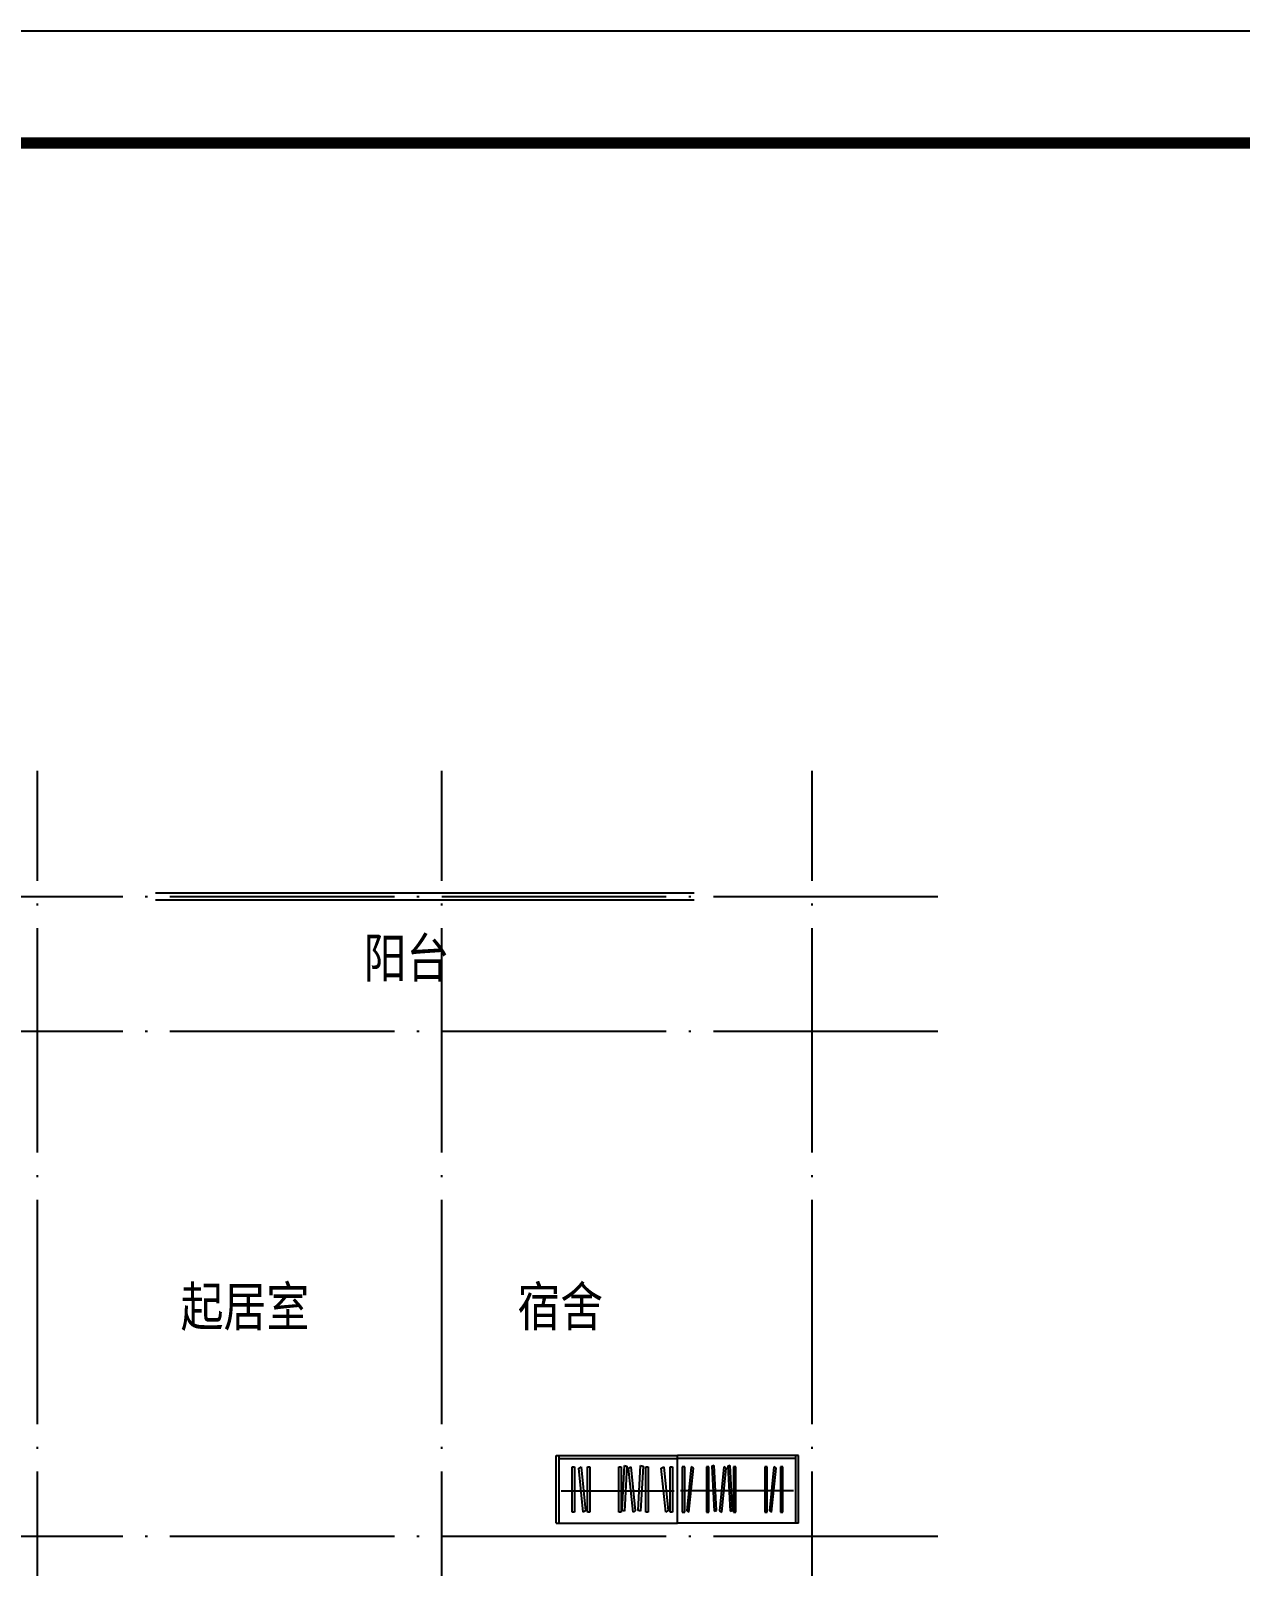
# Model space of a CAD drawing. Extents: x -695846 to 822170, y -413475 to 397179.
# Drawn here: x 373275 to 384047, y 295921 to 309602 of the extents above; entities that cross this region are included whole.
import ezdxf

# ---------------------------------------------------------------- set-up
doc = ezdxf.new("R2010")
doc.units = 0
doc.header["$LTSCALE"] = 1000
doc.header["$MEASUREMENT"] = 0
doc.linetypes.add('DOTE', pattern=[2.42, 2, -0.2, 0.02, -0.2])
for name, color, linetype in [('A-平面阳台、护栏', 163, 'Continuous'), ('DOTE', 1, 'DOTE'), ('LVTRY', 6, 'Continuous'), ('PUB_TEXT', 7, 'Continuous'), ('T-图框-175', 175, 'Continuous')]:
    doc.layers.add(name, color=color, linetype=linetype)
doc.styles.add('-黑体', font='simhei.ttf', dxfattribs={"width": 0.8})

# ---------------------------------------------------------------- blocks, each defined once
blk = doc.blocks.new('A$C5FC3334E')
at = {"layer": 'LVTRY', "color": 250}
for p, q in [((0, 1080), (0, 0)), ((0, 1080), (600, 1080)), ((0, 1054), (600, 1054)), ((288, 1034), (288, 29)), ((576, 1054), (576, 0)), ((600, 1080), (600, 0)), ((97, 938), (500, 938)), ((97, 917), (97, 938)), ((500, 917), (97, 917)), ((97, 839), (489, 879)), ((108, 819), (97, 839)), ((500, 858), (108, 819)), ((489, 879), (500, 858)), ((500, 938), (500, 917)), ((97, 801), (500, 801)), ((97, 780), (97, 801)), ((500, 780), (97, 780)), ((500, 801), (500, 780)), ((97, 522), (500, 522)), ((97, 501), (97, 522)), ((500, 501), (97, 501)), ((97, 395), (489, 435)), ((106, 471), (111, 491)), ((506, 450), (106, 471)), ((500, 414), (108, 375)), ((111, 491), (512, 471)), ((489, 435), (500, 414)), ((500, 522), (500, 501)), ((512, 471), (506, 450)), ((108, 375), (97, 395)), ((97, 280), (500, 280)), ((97, 259), (97, 280)), ((106, 327), (111, 348)), ((506, 306), (106, 327)), ((111, 348), (512, 327)), ((500, 280), (500, 259)), ((512, 327), (506, 306)), ((500, 259), (97, 259)), ((97, 103), (489, 143)), ((489, 143), (500, 122)), ((0, 0), (600, 0)), ((108, 83), (97, 103)), ((97, 65), (500, 65)), ((97, 44), (97, 65)), ((500, 44), (97, 44)), ((500, 122), (108, 83)), ((500, 65), (500, 44))]:
    blk.add_line(p, q, dxfattribs=at)

msp = doc.modelspace()

# ---------------------------------------------------------------- linework, layer by layer
at = {"layer": 'A-平面阳台、护栏'}
for p, q in [((379185, 301917), (374385, 301917)), ((379185, 301857), (374385, 301857))]:
    msp.add_line(p, q, dxfattribs=at)
at = {"layer": 'DOTE'}
for p, q in [((373335, 282667), (373335, 303007)), ((376935, 282667), (376935, 303007)), ((380235, 282667), (380235, 303007)), ((381355, 301887), (343715, 301887)), ((381355, 300687), (343715, 300687)), ((381355, 296187), (343715, 296187))]:
    msp.add_line(p, q, dxfattribs=at)
at = {"layer": 'T-图框-175'}
msp.add_lwpolyline([(335420, 267602), (335420, 309602), (394820, 309602), (394820, 267602)], close=True, dxfattribs=at)
at = {"layer": 'T-图框-175', "const_width": 100}
msp.add_lwpolyline([(337920, 268602), (393820, 268602), (393820, 308602), (337920, 308602)], close=True, dxfattribs=at)

# ---------------------------------------------------------------- block references
at = {"layer": 'LVTRY', "rotation": 90}
msp.add_blockref('A$C5FC3334E', (379034, 296307), dxfattribs=at)
at = {"layer": 'LVTRY', "xscale": -1, "rotation": 270}
msp.add_blockref('A$C5FC3334E', (379034, 296307), dxfattribs=at)

# ---------------------------------------------------------------- texts
at = {"layer": 'PUB_TEXT', "style": '-黑体', "width": 0.8}
for s, p in [('阳台', (376240, 301167, -343)), ('起居室', (374610, 298061, -343)), ('宿舍', (377609, 298061, -343))]:
    msp.add_text(s, height=350, dxfattribs=at).set_placement(p)

doc.saveas('drawing.dxf')
